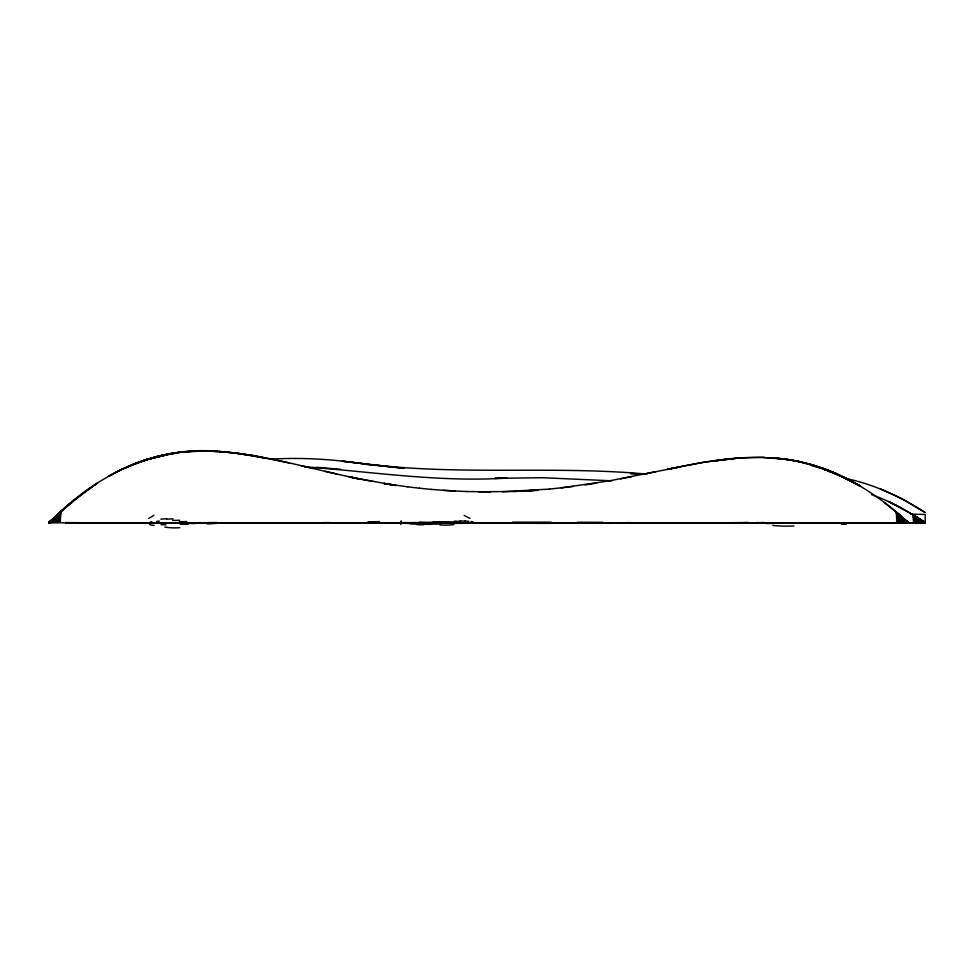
<?xml version="1.0" encoding="UTF-8"?>
<svg xmlns="http://www.w3.org/2000/svg" width="974" height="974" viewBox="0 0 974 974"><rect width="100%" height="100%" fill="white"/><g stroke="black" fill="none" stroke-linecap="round" stroke-linejoin="round"><path stroke-width="1.46" d="M871.633 494.682C890.747 501.427 908.632 511.313 925.288 522.807L48.7 522.807L60.778 511.484C102.611 472.061 159.334 446.129 217.628 451.291C270.248 454.931 320.519 472.268 372.251 481.29M399.036 522.673L409.567 522.807M60.778 511.484L72.867 501.111L60.778 511.508L84.945 491.773L97.047 483.36L72.867 501.111L48.81 522.807M60.765 511.618L48.7 522.794L60.644 520.773L48.7 522.807L60.765 511.618L48.7 522.794L60.656 519.227M60.753 511.788L48.7 522.794L60.656 517.998M60.753 511.91L48.7 522.794L60.668 516.987M60.741 512.056L48.7 522.794L60.68 516.123L48.7 522.807L60.741 512.227M60.729 512.446L48.7 522.794L60.68 515.38L48.7 522.807L60.729 512.689M60.717 512.994L48.7 522.794L60.692 514.747M60.705 513.335L48.7 522.807L53.497 519.361M60.705 513.736L48.7 522.807L60.692 514.211M109.149 475.957C134.923 461.335 164.009 452.313 193.692 451.218L181.529 452.106L205.636 450.889L229.718 452.423L218.87 451.51M749.25 522.807L747.691 522.758L753.085 522.819M157.471 456.368L133.28 464.33L157.471 456.368L169.622 453.908L145.443 459.85L121.214 469.663C140.171 460.434 160.686 454.468 181.639 452.131L169.537 453.799L145.43 459.825M735.467 522.807L747.862 522.612M133.341 464.221L145.467 459.862L168.356 454.541L145.467 459.886M745.926 522.807L747.667 522.77M747.143 522.685L746.863 522.734M603.271 522.819L597.476 522.758L630.835 522.794M763.421 457.39C731.121 456.636 699.137 462.54 667.689 469.31L679.901 466.96L608.494 481.01M748.105 522.563L719.774 522.782M667.872 469.164L703.605 462.297L739.485 457.914L763.409 457.415L787.589 459.618L775.401 458.109C826.098 461.773 872.01 488.631 908.425 522.794L896.482 520.798L908.425 522.807L896.348 512.202L908.425 522.794L896.482 519.288M644.082 474.119L655.855 471.635M632.175 476.529L620.475 478.891M608.567 480.998L561.243 487.877M921.307 522.551L919.602 522.77M596.697 483.067L585.045 484.918M727.42 459.034L715.354 460.787L739.485 457.926M573.211 486.464L549.433 489.106M169.707 454.322L173.749 453.908M375.38 522.831L345.867 522.734L378.716 522.868M512.981 522.819L561.158 522.721L551.881 522.807M549.616 489.094L502.255 491.736M745.719 522.819L732.046 522.758M857.23 522.807L868.077 522.807L847.55 522.843M363.253 522.794L347.134 522.794M600.13 522.807L601.275 522.794M525.826 490.92L537.843 490.105M854.368 522.77L845.834 522.855M755.008 522.831L753.012 522.892M602.249 522.782L601.384 522.819M741.031 522.709L739.741 522.77M866.726 522.77L867.797 522.794L862.343 522.819M764.967 522.734L753.255 522.819M598.279 522.782L599.168 522.782M398.001 522.843L376.22 522.831M270.297 459.229C301.368 457.183 332.572 459.302 363.351 463.782L342.288 461.226L404.21 468.336L362.888 463.941L383.756 465.913M514.077 491.42L537.916 490.239L514.321 491.493L478.611 491.785M598.365 522.782L607.313 522.807M735.2 522.807L726.02 522.819M820.157 522.697L817.089 522.77M538.89 522.807L548.496 522.77M628.023 522.807L616.274 522.77M727.943 522.794L732.156 522.794M500.733 522.782L479.719 522.868A166.688 1.68 0.1 0 0 456.94 522.843M797.329 522.77L785.981 522.819M65.672 522.868L86.625 522.794M706.978 522.819L652.349 522.807M815.555 522.77L797.109 522.77M406.962 522.855L387.226 522.782M627.073 522.758L624.261 522.794M645.859 522.819L651.874 522.819M494.889 522.721L488.071 522.807M603.442 522.819L609.955 522.855M785.616 522.819L747.935 522.807M795.381 522.746L789.293 522.758M621.509 522.77L619.854 522.794M677.283 522.819L656.123 522.758M733.349 522.794L721.99 522.782M393.703 522.794L390.221 522.843M673.448 522.77L665.912 522.77M686.28 522.758L678.951 522.758M469.712 522.855L479.719 522.868M599.375 522.782L579.238 522.807M390.854 522.721L403.321 522.843M854.843 522.868L859.652 522.77M404.527 522.843L413.865 522.807M424.895 522.819L415.143 522.807M459.618 522.843L466.315 522.831M714.259 522.77L721.649 522.782M151.396 522.831L155.645 522.807M439.712 522.807L426.856 522.831M319.095 522.794L318.413 522.794L319.971 522.794M503.059 522.782L527.397 522.831M504.41 522.77L512.421 522.819M801.602 522.746L809.479 522.782M466.716 522.77L469.748 522.77M503.205 522.782L501.403 522.794M541.13 522.831L545.233 522.831M663.611 522.807L662.235 522.819M324.914 522.794L321.225 522.794M554.596 522.77L558.759 522.794M714.039 522.807L713.236 522.819M398.902 522.794L399.608 522.831M417.249 522.843L426.198 522.831M632.82 522.892L648.234 522.819M711.994 522.782L719.409 522.782M859.847 522.77L862.173 522.819M206.257 522.807L221.074 522.794M379.665 522.868L389.722 522.843M398.536 522.843L399.072 522.831A44.232 6.014 -38.2 0 0 400.314 523.087M414.498 522.807L400.667 522.794M419.636 522.782L413.707 522.807A45.206 20.43 -27.5 0 1 408.349 522.77M435.841 522.868L442.756 522.819M472.183 522.794L464.501 522.807M501.902 522.782L500.198 522.794M529.15 522.843L538.488 522.807M545.55 522.831L554.693 522.819M600.909 522.807L603.746 522.794M631.237 522.794L645.409 522.819M649.061 522.819L654.613 522.831M655.052 522.831L661.784 522.819M677.758 522.819L682.543 522.807M699.904 522.819L701.524 522.819M701.913 522.819L712.834 522.819M741.165 522.721L743.856 522.758M809.869 522.782L838.03 522.758M838.358 522.758L846.99 522.843M776.229 522.77L783.413 522.807M918.92 522.77L904.225 522.794M816.882 522.782L815.713 522.782M89.206 522.77L102.1 522.758M160.832 522.807L166.761 522.794M341.363 522.807L346.732 522.794M406.341 522.807L417.432 522.807M415.995 522.855L416.628 522.843M425.638 522.868L435.159 522.868M438.215 522.831L445.045 522.831M449.197 522.843L456.136 522.831M470.15 522.794L466.497 522.794A65.1 30.389 46.7 0 1 464.428 522.673M458.048 522.855L465.633 522.831M471.392 522.831L482.24 522.855M482.909 522.855L490.786 522.868M491.42 522.868L499.601 522.794M623.981 522.794L606.193 522.807M614.557 522.794L618.527 522.819M654.017 522.794L655.575 522.794L636.74 522.794M768.169 522.819L775.913 522.77M905.516 522.77L914.537 522.746M707.404 522.819L711.227 522.807M805.108 522.794L814.008 522.807M87.916 522.77L138.211 522.734M171.631 522.807L186.85 522.807A54.057 30.413 11.1 0 0 200.23 522.624M855.221 522.734L902.935 522.77M888.751 522.782L901.644 522.794M65.66 522.807L925.3 522.807L913.198 514.832L889.006 501.793L901.133 507.844M915.828 522.746L922.475 522.807M619.525 522.794L618.867 522.794M797.487 522.782L803.66 522.794M849.645 522.807L822.141 522.831A99.031 71.455 26.4 0 1 820.157 522.685M448.503 522.855L444.144 522.831M448.344 522.794L458.924 522.843M150.994 522.807L161.988 522.734M187.897 522.794L202.543 522.794A49.114 25.007 25.6 0 0 208.68 522.794L200.327 522.794M85.335 522.77L65.66 522.514M164.569 522.807L146.027 522.807L149.144 522.904M699.454 522.819L683.018 522.819M437.533 522.831L432.103 522.782M458.23 522.843L455.966 522.843M468.348 522.855L469.03 522.855M386.715 522.782L382.672 522.697M415.374 522.843L408.13 522.855A49.491 17.897 -32.5 0 1 403.772 522.892M490.677 491.846L466.777 491.529M804.719 522.794L803.94 522.782M456.66 522.843L457.354 522.843M487.45 522.807L484.955 522.782M725.691 522.819L723.39 522.77M752.744 522.892L749.128 522.697M631.371 522.892L632.089 522.892M444.838 522.843L454.578 522.819M919.773 522.77L925.178 522.868L925.178 514.43L910.8 514.175M797.706 522.782L794.419 522.734M614.265 522.794L612.256 522.746L623.263 522.782M467.946 522.819L466.57 522.807M355.632 522.794L353.732 522.746M465.876 522.807L473.827 522.758M922.646 522.807L925.178 522.868M646.651 474.082L630.531 473.547L646.675 474.119C559.1 465.986 471.014 474.642 383.537 465.901M466.996 491.541L443.158 490.385M304.558 466.789C371.946 471.696 439.104 482.483 506.918 478.064L494.829 478.368L542.871 477.723L611.83 480.815M763.299 457.573L775.499 458.109M455.126 491.091L431.324 489.411M219.028 451.51L241.674 453.86L230.826 452.593M316.623 467.301L340.62 469.298M419.477 488.218L431.482 489.423M230.972 452.593L253.593 455.686L289.156 462.942M775.401 458.109C796.172 459.935 816.626 465.097 835.765 473.401L811.573 464.683L799.459 461.713L823.736 468.689L811.573 464.683M407.631 486.817L419.611 488.23M349.873 477.041L395.907 485.515L383.914 483.518L407.741 486.83M384.133 483.469L395.87 485.247M848.658 479.038L844.3 478.185C873.276 483.932 900.475 496.545 925.178 512.555L901.924 498.725L880.679 489.021M349.727 477.041L360.477 479.305L348.57 476.603M336.639 473.948L324.89 471.294M312.934 468.457L301.149 465.682M811.269 465.45L819.378 467.824M811.512 464.732L835.729 473.388L859.932 485.892L835.607 473.608L823.444 468.981L847.745 479.269L859.908 485.916L847.794 479.184L823.59 468.616L835.802 473.449M913.332 518.497L925.288 522.807L913.344 520.932L925.288 522.807L913.222 514.881M896.47 518.083L908.425 522.807L896.36 512.361L908.425 522.794L896.457 517.097M917.946 519.008L925.288 522.807L913.332 519.556L925.288 522.807L913.174 514.869M913.295 516.403L925.288 522.807L913.247 514.966M916.729 518.217L925.288 522.807L913.32 517.644L925.288 522.807L913.162 514.929L925.288 522.807L919.846 520.25L925.288 522.807L913.259 515.112M896.445 516.257L908.425 522.807L896.36 512.361L908.425 522.794L896.445 515.55L908.425 522.807L896.372 512.628M847.757 479.245L859.993 485.941M916.729 518.071L925.288 522.807L913.125 515.124M915.511 517.243L925.288 522.807L913.308 516.963L925.288 522.807L913.271 515.319M913.295 515.952L925.288 522.807L913.113 515.246M915.523 517.109L925.288 522.807L914.318 516.123M914.306 516.257L925.288 522.807L913.283 515.599M896.433 514.954L908.425 522.807L896.384 512.811M220.903 522.721L221.013 522.746A42.795 5.893 38.8 0 1 219.503 522.965A54.641 14.269 36.5 0 1 216.569 523.05M896.421 514.43L908.425 522.807L896.384 513.03M896.421 513.992L908.425 522.807L896.397 513.298M896.409 513.615L908.425 522.807L903.616 519.13M884.222 502.426L896.324 512.093M220.94 522.685L220.988 522.734A52.693 9.156 38.6 0 1 217.141 522.673M447.224 523.294A166.591 1.266 0.1 0 1 464.635 523.306M400.156 522.612A167.017 1.619 0.2 0 1 425.577 522.6M322.065 522.661A166.262 1.339 0.9 0 1 329.504 522.575M318.985 523.087A171.777 1.704 -1.5 0 1 321.079 522.88M379.568 521.638A171.765 1.157 -1 0 1 367.977 521.772M347.608 523.062A166.274 1.132 0.8 0 1 356.606 523.099M318.449 523.123A169.001 0.755 -0.2 0 1 322.053 522.916M419.502 523.001A167.017 1.242 0.2 0 1 439.992 523.014M419.222 522.344A166.566 2.216 0.2 0 1 448.296 522.32M501.245 522.904A166.676 1.583 -0.1 0 1 523.269 522.904M535.396 523.355A166.542 1.108 -0.2 0 1 552.075 523.342M577.265 522.271A166.554 2.033 -0.4 0 1 602.882 522.344M512.555 522.149A166.371 1.558 -0.1 0 1 551.162 522.198M439.822 524.036A53.424 41.346 -0.7 0 1 431.945 524.049M453.884 524.609A59.244 46.082 20.8 0 1 439.883 524.876M431.908 524.292A52.961 38.984 -13.9 0 1 424.067 524.17M186.655 521.528A43.063 24.24 -0.6 0 1 179.386 521.577M179.557 520.238A45.023 24.934 -8.7 0 1 172.629 520.36M459.314 523.196A60.498 40.896 34.6 0 1 453.373 523.269M464.72 523.172A58.489 34.492 42.3 0 1 459.363 523.306M472.049 522.612A59.438 19.504 49.6 0 1 469.602 522.563M473.327 522.125A53.217 8.949 50.1 0 1 471.173 521.443M469.943 518.302A59.329 10.897 43.1 0 1 464.196 515.392M468.835 521.309A49.637 17.8 38.6 0 1 465 520.895M465.109 521.163A50.989 22.512 32.5 0 1 460.154 520.81M460.459 521.321A54.897 28.514 26.2 0 1 454.456 521.139M454.809 521.808A52.73 30.523 19 0 1 447.955 521.796M447.93 521.76A42.539 25.531 9.6 0 1 440.625 521.747M440.65 521.991A47.641 28.745 0.6 0 1 433.199 521.942M433.126 522.514A47.726 28.149 -11.8 0 1 419.782 522.527M419.721 522.636A48.846 25.214 -22 0 1 413.84 522.648M403.638 523.014A49.698 12.772 -35.8 0 1 400.497 522.941M400.838 524.511A52.109 10.604 -44.2 0 1 401.227 520.846M405.793 523.391A53.071 18.579 -37.2 0 1 402.335 523.148M410.76 523.464A47.324 21.635 -34.2 0 1 405.951 523.233M416.811 524A48.043 27.735 -30.5 0 1 410.553 523.829M423.836 524.755A57.904 38.826 -24.1 0 1 416.543 524.548M206.549 523.172A48.542 24.362 21 0 1 200.498 523.087M206.999 523.781A35.928 16.595 28.5 0 0 212.442 523.574A50.453 18.701 33.7 0 0 216.386 523.306M216.946 522.49A46.837 15.401 34.5 0 1 213.33 522.49A45.912 19.468 30.6 0 1 208.448 522.502M202.58 522.855A47.215 27.369 18.6 0 1 195.506 522.904M195.701 523.403A48.298 30.815 10.6 0 1 187.982 523.428M188.067 524.195A48.7 33.554 0.5 0 1 180.068 524.182M179.764 527.689A53.582 41.115 -20.8 0 1 164.837 527.068M165.97 524.803A55.274 36.902 -33.7 0 1 161.014 524.633M154.136 525.461A58.501 29.768 -54.6 0 1 149.911 524.621M150.532 523.647A64.308 22.694 -56.6 0 1 148.791 523.513M153.855 515.27A73.001 15.949 -54.1 0 1 148.657 518.387M151.968 521.796A60.607 26.225 -50.9 0 1 150.349 521.881M159.432 521.114A55.676 26.992 -37.4 0 1 156.619 521.346M166.566 518.631A49.297 25.458 -26.3 0 1 160.82 519.118M173.068 518.825A54.617 29.89 -17.4 0 1 166.615 519.093M611.867 523.294A108.321 42.698 -43.9 0 1 609.59 523.355M631.469 522.661A118.901 81.499 -35.7 0 1 627.171 522.551M846.321 524.195A89.097 61.654 50.5 0 1 841.341 524.268M793.92 525.936A132.087 106.227 -35.2 0 1 772.82 525.388M773.539 523.33A97.875 66.049 -47.1 0 1 764.748 523.257M749.164 522.661A94.259 26.225 -43.5 0 1 748.215 522.514M756.64 522.831A79.564 23.181 -46.1 0 1 754.887 522.977M763.945 522.429A67.717 31.168 -40.2 0 1 756.895 522.502M767.841 523.367A101.101 57.003 -35.3 0 1 763.446 523.196M925.215 521.382A12.479 12.479 0 0 1 924.813 521.553M121.251 469.59L109.137 475.994L121.226 469.614M217.738 451.449L205.551 450.95L217.738 451.449M253.435 455.649L241.394 454.006L265.646 458.243L253.435 455.649M799.532 461.664L787.418 459.521L799.605 461.737M835.595 473.62L823.432 469.018L835.595 473.632M847.843 479.159L835.716 473.401L847.818 479.159"/></g></svg>
